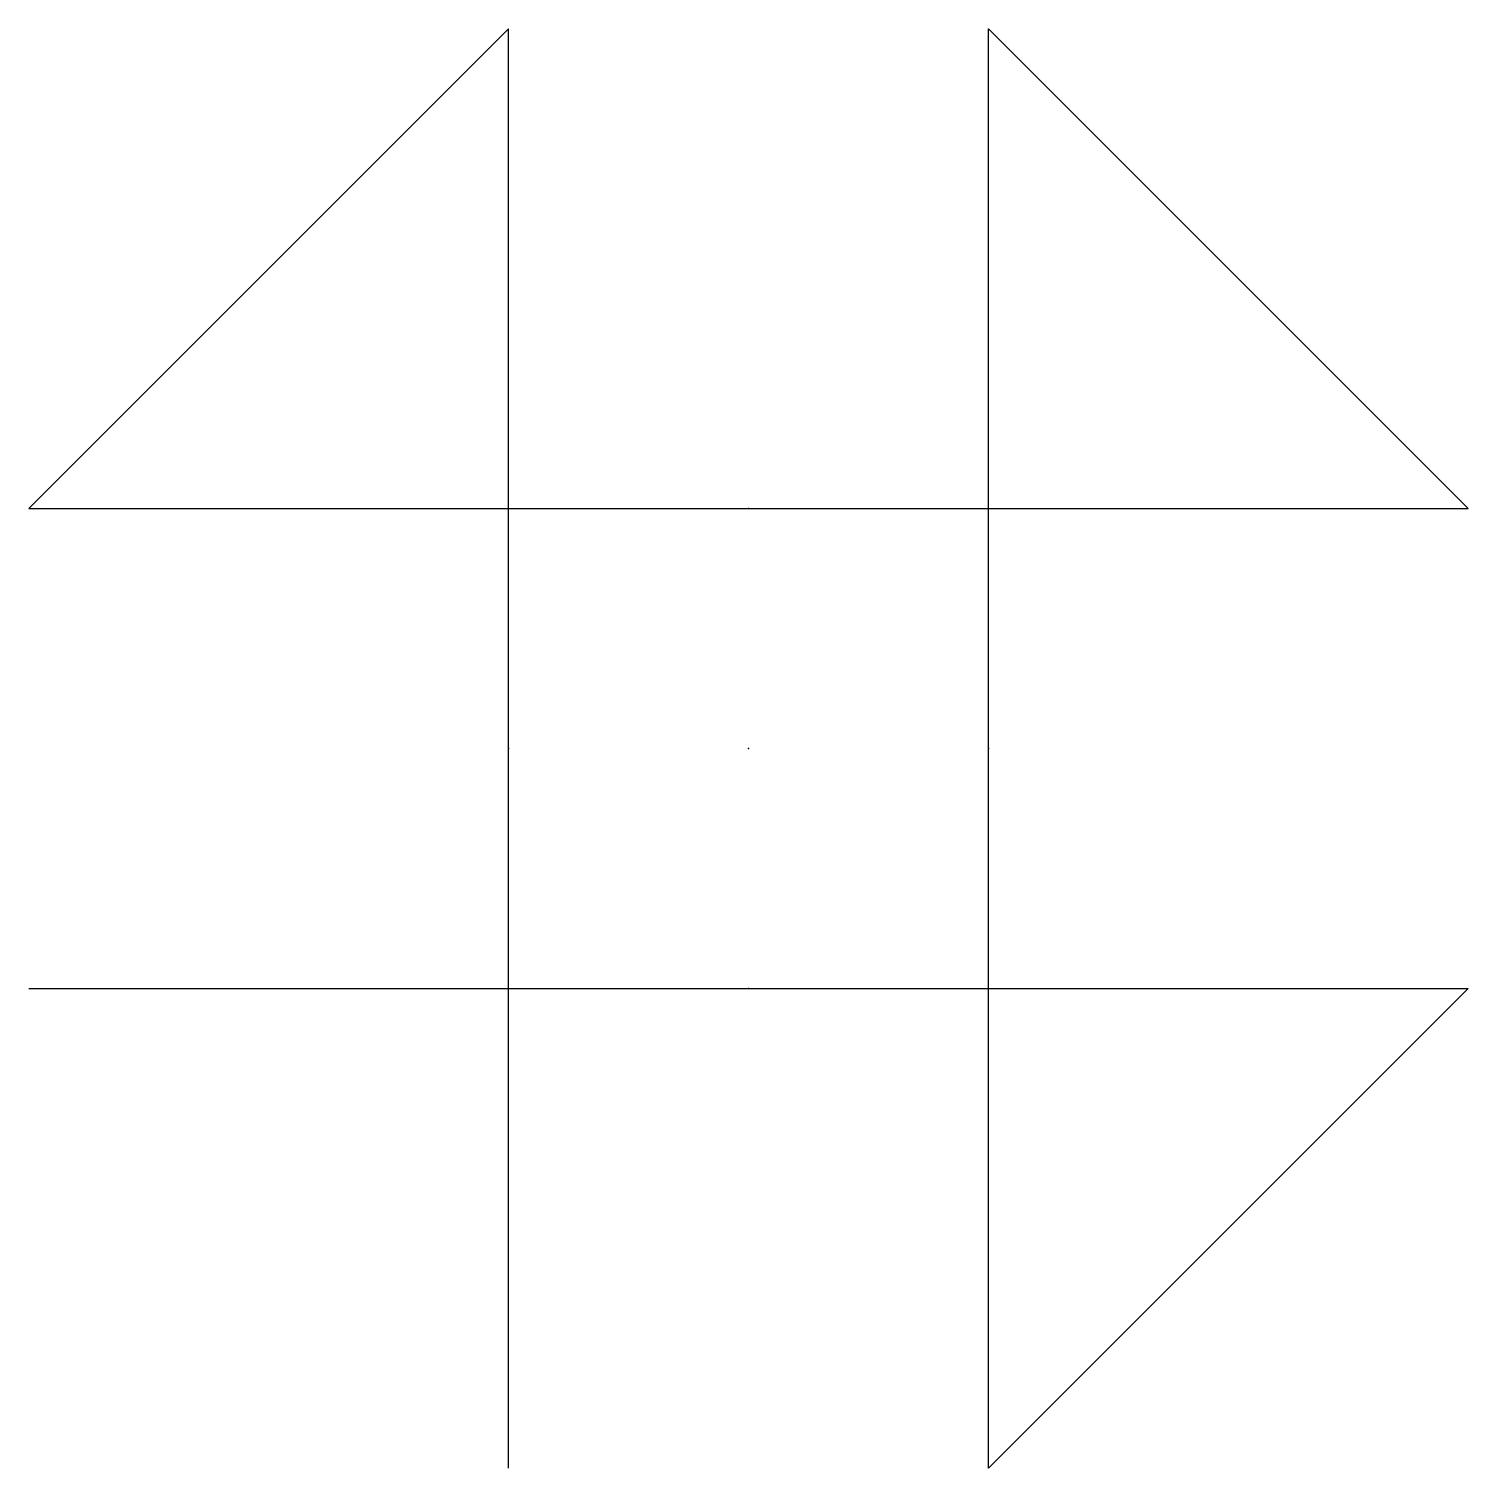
# Model space of a CAD drawing. Header units: metres. Extents: x 0 to 3, y -1 to 2.
import ezdxf

# ---------------------------------------------------------------- set-up
doc = ezdxf.new("R2010")
doc.units = ezdxf.units.M
doc.header["$PDSIZE"] = -1

msp = doc.modelspace()

# ---------------------------------------------------------------- linework, layer by layer
at = {"color": 7, "linetype": 'Continuous'}
for p, q in [((0, 1), (1, 2)), ((1, -1), (1, 2)), ((2, -1), (2, 2)), ((2, 2), (3, 1)), ((0, 1), (3, 1)), ((0, 0), (3, 0)), ((3, 0), (2, -1))]:
    msp.add_line(p, q, dxfattribs=at)
for p in [(1.5, 1), (1, 0.5), (1.5, 0.5), (2, 0.5), (1.5, 0)]:
    msp.add_point(p, dxfattribs=at)

doc.saveas('drawing.dxf')
